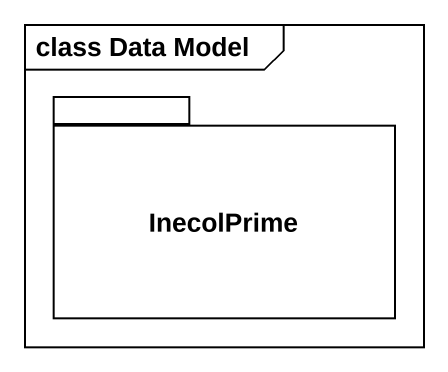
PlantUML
@startuml
mainframe class Data Model
package InecolPrime {
}
@enduml
